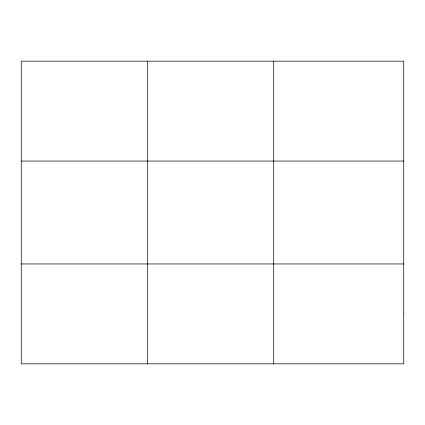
<?xml version="1.0" encoding="UTF-8"?>
<svg xmlns="http://www.w3.org/2000/svg" width="425" height="425" viewBox="0 0 425 425"><rect width="100%" height="100%" fill="white"/><g stroke="black" fill="none" stroke-linecap="round" stroke-linejoin="round"><path stroke-width="0.64" d="M147.475 363.832L147.475 61.168M273.7 363.832L273.7 61.168M21.25 161.048L403.75 161.048M21.25 263.952L403.75 263.952M403.75 313.894L403.75 363.832L21.25 363.832L21.25 61.168L403.75 61.168L403.75 313.894"/></g></svg>
